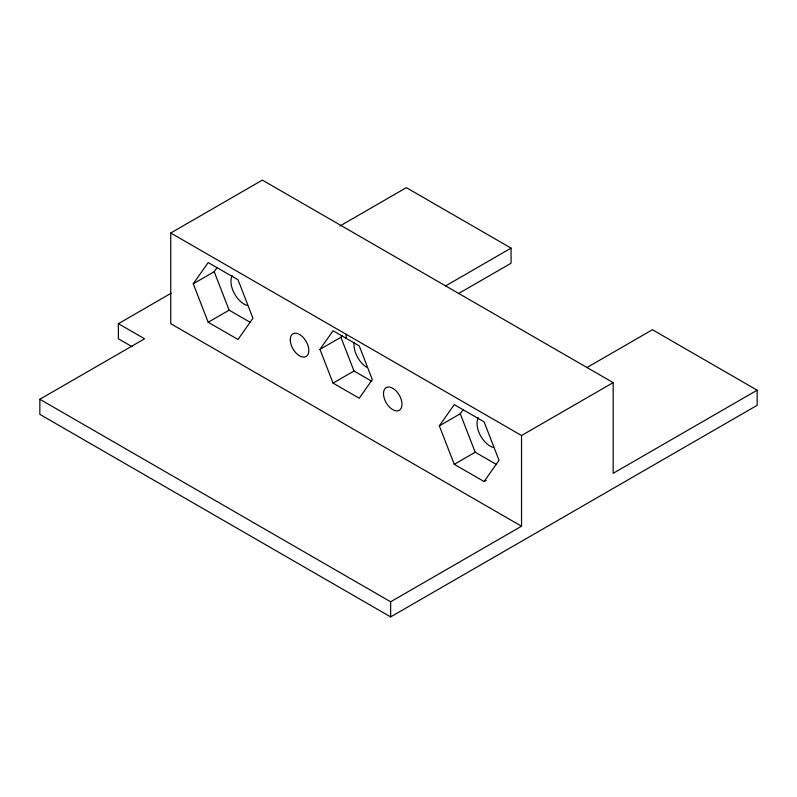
<?xml version="1.0" encoding="UTF-8"?>
<svg xmlns="http://www.w3.org/2000/svg" width="797" height="797" viewBox="0 0 797 797"><rect width="100%" height="100%" fill="white"/><g stroke="black" fill="none" stroke-linecap="round" stroke-linejoin="round"><path stroke-width="1.2" d="M171.036 293.286L118.384 323.682L118.384 338.795L132.003 346.655M613.162 382.63L262.372 180.102L170.747 233.003L170.747 323.682L521.537 526.219L521.537 435.531L613.162 382.63L613.162 473.318L757.15 390.191L757.15 405.304L390.65 616.898L39.85 414.37L39.85 399.257L144.566 338.795L118.384 323.682M339.95 225.989L406.35 187.654L511.066 248.116L511.066 263.229L458.414 293.625M193.263 283.782L208.176 262.552L238.024 279.787L252.948 318.242L238.024 339.472L208.176 322.247L193.263 283.782L214.204 271.687L217.043 267.653M319.966 349.375L333.056 330.755L359.228 345.868L372.319 379.611L359.228 398.231L333.056 383.118L319.966 349.375L340.907 337.29L342.282 335.328M439.336 425.857L454.26 404.627L484.108 421.862L499.032 460.317L484.108 481.547L454.26 464.312L439.336 425.857L460.277 413.763L463.127 409.718M208.176 322.247L229.128 310.153L250.437 322.456M445.523 285.954L511.066 248.116M333.056 383.118L353.998 371.023L371.8 381.305M586.891 367.576L652.434 329.729L757.15 390.191M454.26 464.312L475.201 452.228L496.521 464.531M484.108 481.547L486.2 480.332M39.85 399.257L390.65 601.785L521.537 526.219M170.747 233.003L521.537 435.531M460.277 413.763L475.201 452.228M340.907 337.29L353.998 371.023M214.204 271.687L229.128 310.153M390.65 601.785L390.65 616.898M346.147 334.262L346.147 338.317M247.429 305.48A18.51 10.69 60 0 1 234.019 292.848A18.51 10.69 60 0 1 232.186 275.682M367.088 367.517A18.51 10.69 60 0 1 354.197 342.331M493.512 447.555A18.51 10.69 60 0 1 480.103 434.923A18.51 10.69 60 0 1 478.26 417.758M290.277 339.801A13.111 7.571 60 0 0 304.175 357.086A13.111 7.571 60 0 0 304.175 338.556A13.111 7.571 60 0 0 290.277 339.801M383.477 393.598A13.111 7.571 60 0 0 397.374 410.893A13.111 7.571 60 0 0 397.374 392.363A13.111 7.571 60 0 0 383.477 393.598"/></g></svg>
